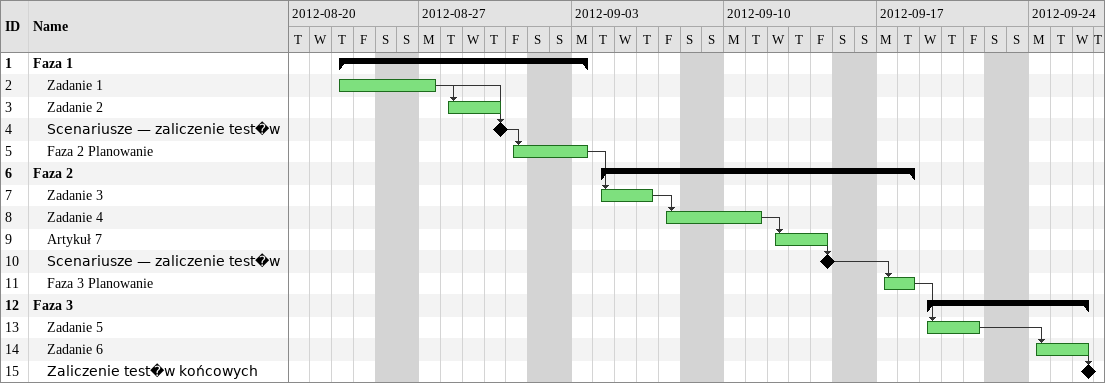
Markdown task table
| ID | Level | Task | Start | Finish | Predecessors |
|---|---|---|---|---|---|
| 1 | 1 | **Faza 1** | 2012-08-23 | 2012-09-03 |  |
| 2 | 2 | Zadanie 1 | 2012-08-23 | 2012-08-27 |  |
| 3 | 2 | Zadanie 2 | 2012-08-28 | 2012-08-30 | 2 |
| 4 | 2 | Scenariusze — zaliczenie test�w (milestone) | 2012-08-30 | 2012-08-30 | 2, 3 |
| 5 | 2 | Faza 2 Planowanie | 2012-08-31 | 2012-09-03 | 4 |
| 6 | 1 | **Faza 2** | 2012-09-04 | 2012-09-18 |  |
| 7 | 2 | Zadanie 3 | 2012-09-04 | 2012-09-06 | 5 |
| 8 | 2 | Zadanie 4 | 2012-09-07 | 2012-09-11 | 7 |
| 9 | 2 | Artykuł 7 | 2012-09-12 | 2012-09-14 | 8 |
| 10 | 2 | Scenariusze — zaliczenie test�w (milestone) | 2012-09-14 | 2012-09-14 | 9 |
| 11 | 2 | Faza 3 Planowanie | 2012-09-17 | 2012-09-18 | 10 |
| 12 | 1 | **Faza 3** | 2012-09-19 | 2012-09-26 |  |
| 13 | 2 | Zadanie 5 | 2012-09-19 | 2012-09-21 | 11 |
| 14 | 2 | Zadanie 6 | 2012-09-24 | 2012-09-26 | 13 |
| 15 | 2 | Zaliczenie test�w końcowych (milestone) | 2012-09-26 | 2012-09-26 | 14 |
